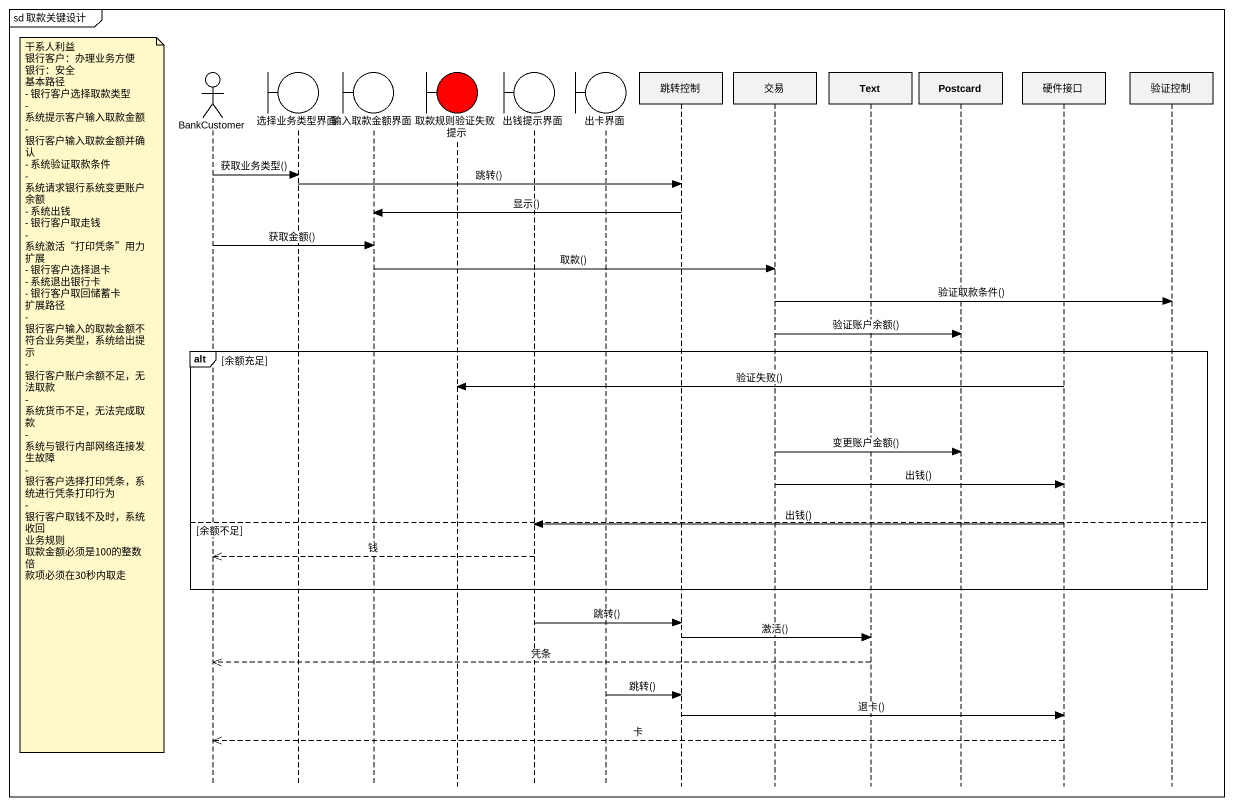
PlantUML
@startuml
mainframe sd 取款关键设计
hide footbox
actor BankCustomer
boundary 选择业务类型界面
boundary 输入取款金额界面
boundary 取款规则验证失败提示 #FF0000
boundary 出钱提示界面
boundary 出卡界面
participant 跳转控制
participant 交易
participant Text
participant Postcard
participant 硬件接口
participant 验证控制

BankCustomer -> 选择业务类型界面 : 获取业务类型()
选择业务类型界面 -> 跳转控制 : 跳转()
跳转控制 -> 输入取款金额界面 : 显示()
BankCustomer -> 输入取款金额界面 : 获取金额()
输入取款金额界面 -> 交易 : 取款()
交易 -> 验证控制 : 验证取款条件()
交易 -> Postcard : 验证账户余额()
alt 余额充足
  硬件接口 -> 取款规则验证失败提示 : 验证失败()
  note left of BankCustomer
    干系人利益
    银行客户：办理业务方便
    银行：安全
    基本路径
    - 银行客户选择取款类型
    - 系统提示客户输入取款金额
    - 银行客户输入取款金额并确认
    - 系统验证取款条件
    - 系统请求银行系统变更账户余额
    - 系统出钱
    - 银行客户取走钱
    - 系统激活“打印凭条”用力扩展
    - 银行客户选择退卡
    - 系统退出银行卡
    - 银行客户取回储蓄卡
    扩展路径
    - 银行客户输入的取款金额不符合业务类型，系统给出提示
    - 银行客户账户余额不足，无法取款
    - 系统货币不足，无法完成取款
    - 系统与银行内部网络连接发生故障
    - 银行客户选择打印凭条，系统进行凭条打印行为
    - 银行客户取钱不及时，系统收回
    业务规则
    取款金额必须是100的整数倍
    款项必须在30秒内取走
  end note
  交易 -> Postcard : 变更账户金额()
  交易 -> 硬件接口 : 出钱()
else 余额不足
  硬件接口 -> 出钱提示界面 : 出钱()
  出钱提示界面 -->> BankCustomer : 钱
end
出钱提示界面 -> 跳转控制 : 跳转()
跳转控制 -> Text : 激活()
Text -->> BankCustomer : 凭条
出卡界面 -> 跳转控制 : 跳转()
跳转控制 -> 硬件接口 : 退卡()
硬件接口 -->> BankCustomer : 卡
@enduml
